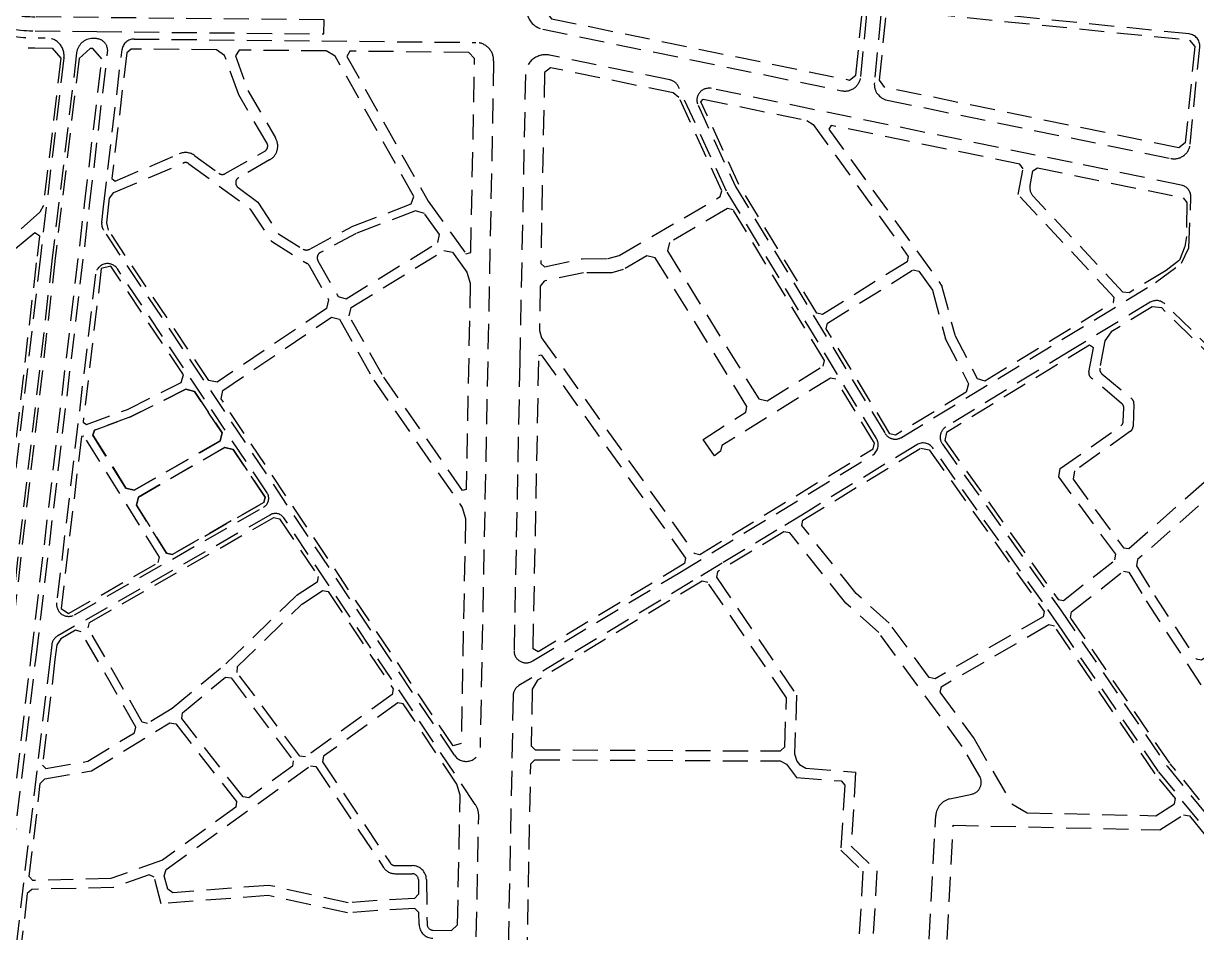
# Model space of a CAD drawing. Header units: metres. Extents: x 566243 to 572707, y 2062953 to 2068466.
# Drawn here: x 569704 to 570289, y 2065964 to 2066417 of the extents above; entities that cross this region are included whole.
import ezdxf

# ---------------------------------------------------------------- set-up
doc = ezdxf.new("R2010")
doc.units = ezdxf.units.M
doc.linetypes.add('HIDDEN', pattern=[0.375, 0.25, -0.125])
doc.layers.add('LogDg phu', color=7, linetype='CONTINUOUS')
doc.layers.add('ViaHeSphu', color=32, linetype='CONTINUOUS')

msp = doc.modelspace()

# ---------------------------------------------------------------- linework, layer by layer
at = {"layer": 'LogDg phu', "linetype": 'HIDDEN', "ltscale": 50}
for points in [[(570132.127, 2066497.534, 0.4127705), (570126.763, 2066504.082), (569963.407, 2066520.727, 0.438366), (569956.8, 2066514.877), (569955.002, 2066424.054, 0.3615908), (569962.986, 2066414.061), (570112.176, 2066383.393, 0.4456509), (570121.75, 2066390.457)], [(569741.363, 2066419.877), (569709.709, 2066420.255, -0.255677), (569641.527, 2066458.625), (569637.076, 2066465.764), (569631.136, 2066462.06), (569635.588, 2066454.921, 0.255677), (569709.625, 2066413.256), (569740.404, 2066412.888), (569853.794, 2066411.725), (569853.865, 2066418.724)], [(570285.49, 2066411.713), (570138.335, 2066426.57, 0.4153877), (570131.76, 2066421.179), (570128.481, 2066387.344, 0.383462), (570134.832, 2066378.736), (570276.485, 2066349.617, 0.445025), (570286.057, 2066356.665), (570290.858, 2066405.152, 0.4136498)], [(570129.527, 2066209.872), (570054.706, 2066333.246), (570030.7, 2066385.394, 0.2385355), (570026.457, 2066388.762), (569966.369, 2066401.114, 0.4688716), (569954.357, 2066391.517), (569951.52, 2066248.204), (569948.669, 2066104.152, 0.5900393), (569957.761, 2066098.892), (570031.344, 2066143.166), (570127.514, 2066201.634, 0.4138917)], [(570268.855, 2066287.725), (570281.73, 2066297.406), (570285.428, 2066305.017), (570286.449, 2066330.182, 0.367472), (570281.662, 2066336.302), (570227.117, 2066347.515), (570047.128, 2066384.513, 0.6148124), (570040.47, 2066376.127), (570059.128, 2066335.595), (570133.785, 2066212.493, 0.4147782), (570142.036, 2066210.48)], [(569825.402, 2066182.848), (569750.772, 2066294.489, 0.6968649), (569739.826, 2066291.86), (569720.414, 2066127.922, 0.6152199), (569729.341, 2066122.002), (569823.719, 2066175.724, 0.4353947)], [(570408.924, 2066138.766, 0.205334), (570407.226, 2066143.18), (570340.222, 2066211.954), (570273.397, 2066277.028, 0.3420089), (570266.095, 2066277.857), (570226.477, 2066253.783), (570164.19, 2066215.722, 0.4350254), (570162.431, 2066207.12), (570221.471, 2066124.253), (570274.579, 2066046.458), (570306.226, 2066007.781), (570320.111, 2065983.434), (570332.34, 2065951.272), (570339.517, 2065928.361, 0.3207071), (570345.087, 2065924.157), (570394.844, 2065922.87, 0.410745), (570400.994, 2065928.641), (570405.475, 2066047.378)], [(570302.089, 2066004.941), (570270.284, 2066043.812), (570222.172, 2066114.358), (570212.338, 2066128.454), (570157.662, 2066205.197, 0.3937036), (570149.647, 2066206.836), (570094.417, 2066173.087), (570079.83, 2066164.17), (570052.522, 2066147.739), (570037.932, 2066138.961), (569951.13, 2066086.733, 0.2578306), (569948.225, 2066081.71), (569945.507, 2065944.435, 0.4124375), (569955.246, 2065934.241), (570080.71, 2065930.995), (570097.706, 2065930.556), (570327.127, 2065924.621, 0.5143377), (570333.008, 2065932.413), (570327.631, 2065949.578), (570315.63, 2065981.152)]]:
    msp.add_lwpolyline(points, format="xyb", close=True, dxfattribs=at)
for points in [[(569632.618, 2066453.069, 0.2706051), (569714.72, 2066409.838, -0.46256), (569724.052, 2066399.784), (569712.27, 2066300.672), (569690.875, 2066114.872, -0.2247832)], [(569689.761, 2065928.577), (569710.152, 2066100.79), (569736.863, 2066326.366), (569745.839, 2066402.672, 0.4459159), (569739.941, 2066409.373), (569738.421, 2066409.388, 0.3828578), (569730.397, 2066402.333), (569718.23, 2066299.975), (569683.738, 2066000.435)], [(569918.889, 2066051.995), (569743.873, 2066313.807, -0.1786442), (569742.903, 2066317.847), (569743.815, 2066325.549), (569753.03, 2066403.881, -0.3832063), (569759.049, 2066409.18), (569929.581, 2066407.46, -0.4170604), (569938.488, 2066398.283), (569931.707, 2066055.746, -0.7339282), (569918.889, 2066051.995)], [(570925.116, 2065893.148), (569955.051, 2065918.24, 0.4159919), (569944.794, 2065908.442), (569943.244, 2065830.102), (569927.24, 2065830.094), (569931.031, 2066021.598, 0.1534503), (569929.347, 2066027.354), (569833.759, 2066170.346, 0.393345), (569827.129, 2066171.913), (569720.921, 2066111.456, 0.2382215), (569717.93, 2066106.947), (569717.104, 2066099.967), (569696.712, 2065927.754)]]:
    msp.add_lwpolyline(points, format="xyb", dxfattribs=at)
at = {"layer": 'ViaHeSphu', "linetype": 'HIDDEN', "ltscale": 50}
msp.add_lwpolyline([(569964.48, 2066422.891), (569967.36, 2066419.287), (570116.072, 2066388.717), (570119.3, 2066391.099), (570126.479, 2066465.174), (570123.788, 2066467.817), (570042.16, 2066458.42, -0.4775219), (570027.734, 2066472.589), (570031.339, 2066509.785), (570029.542, 2066511.978), (569969.356, 2066518.111), (569966.312, 2066515.415)], format="xyb", close=True, dxfattribs=at)
for points in [[(569628.375, 2066450.423, 0.255677), (569709.523, 2066404.757), (569718.113, 2066404.654), (569722.523, 2066399.629), (569713.788, 2066326.15), (569712.054, 2066322.839), (569670.675, 2066286.252)], [(569789.426, 2066350.996), (569801.291, 2066342.225, 0.2965036), (569804.556, 2066342.029), (569824.233, 2066353.202, 0.4178518), (569825.342, 2066357.325), (569811.293, 2066381.367), (569804.254, 2066400.912), (569800.237, 2066403.764), (569757.586, 2066404.195), (569755.352, 2066402.228), (569747.978, 2066339.539), (569749.585, 2066338.335), (569781.539, 2066351.925, -0.2656638), (569789.426, 2066350.996)], [(569826.702, 2066348.854), (569811.271, 2066340.092, 0.5426104), (569810.969, 2066335.071), (569820.757, 2066327.836), (569831.127, 2066311.977), (569843.426, 2066304.377, 0.2665036), (569846.411, 2066304.28), (569868.264, 2066315.89), (569897.343, 2066326.978), (569898.678, 2066330.663), (569859.426, 2066400.567), (569854.957, 2066403.213), (569811.571, 2066403.65), (569809.587, 2066400.858), (569815.841, 2066383.493), (569829.659, 2066359.847, -0.4178518), (569826.702, 2066348.854)], [(569786.453, 2066346.975), (569817.064, 2066324.348), (569827.551, 2066308.309), (569845.425, 2066297.265, -0.1268209), (569846.462, 2066296.185), (569856.116, 2066279.037), (569855.098, 2066274.749), (569800.513, 2066238.074), (569796.356, 2066238.895), (569746.255, 2066313.843), (569745.378, 2066317.492), (569746.298, 2066325.257), (569746.838, 2066329.847), (569748.912, 2066332.616), (569783.496, 2066347.324, -0.2656638), (569786.453, 2066346.975)], [(570206.183, 2066336.13), (570207.617, 2066343.356), (570209.966, 2066344.915), (570282.588, 2066329.986), (570284.462, 2066327.658), (570284.176, 2066310.755), (570283.451, 2066305.778), (570280.694, 2066298.817), (570274.021, 2066293.799), (570255.576, 2066282.565), (570252.501, 2066282.984), (570207.687, 2066330.862, -0.241636), (570206.183, 2066336.13)], [(569850.83, 2066298.619), (569860.92, 2066280.696), (569864.949, 2066279.651), (569910.704, 2066307.725), (569911.507, 2066311.728), (569904.008, 2066322.136), (569899.451, 2066323.501), (569869.921, 2066312.241), (569852.037, 2066302.74, 0.42138), (569850.83, 2066298.619)], [(569689.67, 2066117.513), (569710.78, 2066300.846), (569711.966, 2066310.816), (569709.444, 2066312.554), (569694.582, 2066299.961, -0.0052782)], [(570242.026, 2066242.192), (570256.958, 2066229.731, -0.233003), (570258.034, 2066227.306), (570257.573, 2066215.878, -0.233003), (570256.306, 2066213.548), (570228.324, 2066193.79), (570227.649, 2066189.641), (570252.829, 2066155.34), (570255.514, 2066155.05), (570327.302, 2066218.263), (570327.37, 2066220.98), (570271.859, 2066275.035), (570267.146, 2066275.57), (570246.653, 2066263.117), (570243.537, 2066258.61), (570240.999, 2066245.047, 0.271484), (570242.026, 2066242.192)], [(570252.938, 2066225.046, 0.233003), (570251.863, 2066227.47), (570236.572, 2066240.23, -0.271484), (570235.545, 2066243.086), (570237.805, 2066255.163), (570235.797, 2066256.548), (570164.42, 2066212.933), (570163.601, 2066208.925), (570220.133, 2066129.577), (570222.867, 2066129.183), (570248.551, 2066149.342), (570248.94, 2066152.189), (570220.605, 2066190.787), (570221.28, 2066194.936), (570251.409, 2066216.212, 0.233003), (570252.676, 2066218.541), (570252.938, 2066225.046)], [(570385.451, 2066115.135), (570403.503, 2066114.454), (570405.577, 2066116.377), (570406.369, 2066137.362), (570404.389, 2066142.509), (570335.356, 2066213.366), (570332.459, 2066213.477), (570259.824, 2066149.518), (570259.356, 2066146.483), (570268.306, 2066131.64), (570289.018, 2066100.008), (570291.753, 2066099.481), (570339.761, 2066133.067), (570342.751, 2066132.739), (570350.207, 2066124.602, 0.2084472), (570352.397, 2066123.629), (570362.27, 2066123.559, -0.3237994), (570365.544, 2066120.886), (570367.558, 2066114.482), (570370.136, 2066112.865), (570385.634, 2066115.145)], [(570159.124, 2066021.897, -0.338088), (570166.216, 2066030.204), (570177.109, 2066032.549, 0.510102), (570181.029, 2066041.438), (570172.358, 2066056.303), (570130.71, 2066113.128), (570114.284, 2066127.887), (570086.288, 2066162.825), (570083.324, 2066163.355), (570050.204, 2066143.427), (570049.617, 2066140.744), (570089.699, 2066081.989), (570088.625, 2066052.672), (570089.756, 2066049.077), (570091.119, 2066047.27), (570094.317, 2066045.519), (570119.144, 2066043.598), (570116.845, 2066006.554), (570129.766, 2065994.307), (570126.693, 2065941.309)], [(569897.904, 2065996.889, -0.4093889), (569904.906, 2065990.008), (569905.286, 2065967.659, 0.4014995), (569908.206, 2065964.711), (569917.398, 2065964.466), (569920.456, 2065967.386), (569921.736, 2066032.051), (569920.129, 2066037.545), (569893.351, 2066077.602), (569890.616, 2066078.096), (569853.579, 2066051.433), (569853.07, 2066048.603), (569886.866, 2065998.214, 0.2501517), (569889.359, 2065996.885), (569897.904, 2065996.889)], [(569889.361, 2065992.885), (569897.906, 2065992.889, -0.4093889), (569900.907, 2065989.94), (569901.032, 2065982.597), (569899.068, 2065980.499), (569880.355, 2065979.583), (569865.88, 2065978.422), (569826.304, 2065987.05), (569778.345, 2065983.383), (569775.827, 2065985.161), (569774.011, 2065991.842), (569775.11, 2065994.941), (569847.085, 2066046.757), (569849.822, 2066046.265), (569883.544, 2065995.986, 0.2501517), (569889.361, 2065992.885)], [(569908.099, 2065960.713, -0.4014995), (569901.287, 2065967.591), (569901.185, 2065973.596), (569899.153, 2065975.497), (569880.677, 2065974.593), (569865.54, 2065973.379), (569825.954, 2065982.009), (569772.61, 2065977.93), (569769.032, 2065991.096), (569766.624, 2065992.354), (569748.851, 2065986.014), (569708.003, 2065985.01), (569705.768, 2065982.975), (569699.195, 2065927.46)]]:
    msp.add_lwpolyline(points, format="xyb", dxfattribs=at)
for points in [[(570134.25, 2066420.952), (570137.524, 2066423.637), (570285.681, 2066408.678), (570288.37, 2066405.391), (570283.61, 2066357.324), (570280.376, 2066354.943), (570133.77, 2066385.08), (570131.121, 2066388.67)], [(569866.724, 2066403.094), (569865.193, 2066400.508), (569905.771, 2066328.242), (569924.678, 2066302.001), (569927.095, 2066302.755), (569929.01, 2066399.466), (569926.069, 2066402.496)], [(569966.877, 2066394.885), (569963.879, 2066392.489), (569961.992, 2066297.179), (569963.908, 2066295.599), (569982.661, 2066299.625), (569995.598, 2066299.632), (570001.188, 2066301.147), (570051.537, 2066330.586), (570052.427, 2066333.412), (570030.949, 2066380.069), (570028.154, 2066382.288)], [(570070.815, 2066229.653), (570074.938, 2066228.686), (570102.888, 2066246.084), (570103.548, 2066248.851), (570058.008, 2066323.944), (570055.244, 2066324.644), (570026.198, 2066307.662), (570025.184, 2066303.594)], [(569866.318, 2066271.107), (569867.404, 2066275.29), (569913.635, 2066303.657), (569917.945, 2066302.792), (569925.098, 2066292.865), (569926.792, 2066287.431), (569924.756, 2066184.565), (569922.984, 2066184.029), (569882.824, 2066241.789)], [(570038.594, 2066152.737), (570041.458, 2066152.146), (570127.919, 2066204.809), (570128.59, 2066207.56), (570109.253, 2066239.445), (570106.518, 2066240.098), (570052.39, 2066206.405), (570051.749, 2066203.65), (570048.702, 2066201.299), (570043.063, 2066209.457), (570064.271, 2066223.122), (570064.902, 2066225.907), (570019.139, 2066300.06), (570014.974, 2066301.099), (570003.085, 2066294.148), (569997.496, 2066292.633), (569983.406, 2066292.626), (569963.765, 2066288.409), (569961.77, 2066285.989), (569961.331, 2066263.785), (569962.448, 2066260.154)], [(569922.815, 2066175.514), (569924.468, 2066170.051), (569922.246, 2066057.778), (569918.217, 2066056.599), (569802.469, 2066229.75), (569803.292, 2066233.917), (569857.559, 2066270.379), (569861.52, 2066269.438), (569878.62, 2066239.069)], [(569958.188, 2066105.03), (569961.085, 2066251.375), (569962.281, 2066251.743), (570034.279, 2066150.178), (570033.722, 2066147.515), (569960.699, 2066103.577)], [(569754.949, 2066185.206), (569738.447, 2066211.675), (569739.265, 2066214.066), (569757.328, 2066220.746), (569784.871, 2066234.525), (569789.221, 2066233.374), (569803.012, 2066212.744), (569802.076, 2066208.758), (569759.139, 2066184.152)], [(569803.012, 2066212.744), (569789.221, 2066233.374), (569784.871, 2066234.525), (569757.328, 2066220.746), (569739.265, 2066214.066), (569738.447, 2066211.675), (569754.949, 2066185.206), (569759.139, 2066184.152), (569802.076, 2066208.758)], [(569804.304, 2066205.425), (569808.574, 2066204.422), (569824.419, 2066180.72), (569823.792, 2066178.068), (569778.004, 2066152.004), (569775.208, 2066152.711), (569760.241, 2066176.718), (569761.257, 2066180.755)], [(569808.574, 2066204.422), (569804.304, 2066205.425), (569761.257, 2066180.755), (569760.241, 2066176.718), (569775.208, 2066152.711), (569778.004, 2066152.004), (569823.792, 2066178.068), (569824.419, 2066180.72)], [(570212.699, 2066121.07), (570158.77, 2066090.047), (570155.854, 2066090.662), (570135.927, 2066117.851), (570119.389, 2066132.711), (570092.288, 2066166.532), (570092.744, 2066169.135), (570151.602, 2066205.1), (570155.902, 2066204.221), (570213.272, 2066123.696)], [(570042.485, 2066138.783), (569960.419, 2066089.404), (569957.789, 2066084.858), (569957.232, 2066056.725), (569959.192, 2066054.715), (570081.673, 2066054.09), (570083.747, 2066056.079), (570084.642, 2066080.53), (570045.326, 2066138.162)], [(569719.587, 2066099.673), (569713.349, 2066046.992), (569715.084, 2066045.346), (569736.018, 2066048.953), (569759.26, 2066063.207), (569759.967, 2066065.987), (569732.623, 2066113.515), (569729.888, 2066114.259), (569722.432, 2066110.015), (569720.459, 2066107.039)], [(570178.22, 2066060.146), (570197.154, 2066027.686), (570204.672, 2066023.255), (570268.971, 2066021.817), (570278.296, 2066027.726), (570278.719, 2066030.345), (570268.681, 2066042.613), (570218.428, 2066116.297), (570215.568, 2066116.952), (570161.744, 2066085.989), (570161.193, 2066083.379)], [(569816.326, 2066030.774), (569813.468, 2066031.179), (569782.859, 2066070.201), (569783.164, 2066073.051), (569804.704, 2066090.915), (569807.444, 2066090.592), (569838.512, 2066049.21), (569838.09, 2066046.442)], [(569706.773, 2065991.462), (569712.265, 2066037.841), (569714.471, 2066040.166), (569737.814, 2066044.188), (569776.866, 2066068.14), (569779.805, 2066067.612), (569810.219, 2066028.84), (569809.83, 2066026.098), (569773.173, 2065999.708), (569747.411, 2065990.48), (569708.538, 2065989.525)]]:
    msp.add_lwpolyline(points, close=True, dxfattribs=at)
for points in [[(569687.278, 2065928.871), (569707.67, 2066101.084), (569734.38, 2066326.659), (569742.933, 2066399.371), (569738.518, 2066404.387), (569737.134, 2066404.401), (569731.573, 2066399.521), (569719.719, 2066299.8), (569685.227, 2066000.26)], [(570060.874, 2066336.587), (570041.893, 2066377.819), (570043.015, 2066379.233), (570094.746, 2066368.6), (570097.876, 2066366.575), (570145.383, 2066300.768), (570144.856, 2066298.089), (570102.53, 2066271.742), (570099.795, 2066272.396), (570060.927, 2066336.486)], [(570168.684, 2066261.45), (570179.742, 2066239.877), (570183.673, 2066238.768), (570247.798, 2066277.827), (570248.139, 2066280.328), (570200.179, 2066331.567), (570202.72, 2066344.362), (570201.15, 2066346.727), (570106.885, 2066366.104), (570105.702, 2066364.276), (570162.216, 2066285.994)], [(569783.646, 2066241.714), (569747.404, 2066295.928), (569742.691, 2066294.797), (569733.614, 2066218.139), (569735.255, 2066216.847), (569755.734, 2066224.422), (569782.63, 2066237.877), (569783.646, 2066241.714)], [(570163.892, 2066259.839), (570175.46, 2066237.269), (570174.267, 2066233.039), (570139.022, 2066211.572), (570136.277, 2066212.241), (570104.463, 2066264.7), (570105.123, 2066267.467), (570147.79, 2066294.026), (570150.658, 2066293.461), (570157.512, 2066283.968), (570163.968, 2066259.64)], [(570162.06, 2066286.323), (570168.608, 2066261.65)], [(569771.729, 2066150.731), (569734.048, 2066211.17), (569732.755, 2066210.881), (569722.597, 2066125.095), (569726.354, 2066122.603), (569771.048, 2066148.045), (569771.729, 2066150.731)], [(569778.078, 2066075.336), (569765.831, 2066067.824), (569763.129, 2066068.512), (569736.1, 2066115.493), (569736.84, 2066118.216), (569828.807, 2066170.566), (569831.657, 2066169.893), (569850.926, 2066141.067), (569850.37, 2066138.3), (569839.634, 2066131.19)], [(570275.895, 2066048.008), (570226.427, 2066120.542), (570226.873, 2066123.429), (570252.821, 2066143.794), (570255.427, 2066143.316), (570264.072, 2066128.978), (570310.573, 2066057.963), (570332.825, 2066031.648), (570332.359, 2066029.166), (570305.694, 2066014.692), (570302.67, 2066015.286), (570276.127, 2066047.725)], [(569842.856, 2066127.326), (569853.149, 2066134.143), (569855.928, 2066133.584), (569888.348, 2066085.087), (569887.836, 2066082.256), (569844.583, 2066051.117), (569841.759, 2066051.548), (569810.457, 2066093.242), (569810.694, 2066096.232), (569842.784, 2066127.269)], [(569804.839, 2066097.525), (569839.706, 2066131.247)], [(569778.136, 2066075.377), (569804.811, 2066097.499)], [(569921.736, 2066032.051), (569920.129, 2066037.545), (569894.463, 2066075.939)], [(569959.093, 2066049.716), (570081.49, 2066049.091), (570084.695, 2066047.484), (570089.689, 2066040.862), (570111.854, 2066039.147), (570113.724, 2066036.996), (570111.709, 2066004.533), (570122.741, 2065994.076), (570119.692, 2065941.49), (570117.577, 2065939.545), (569959.994, 2065943.621), (569955.094, 2065948.749), (569957.054, 2066047.726), (569959.093, 2066049.716)], [(570154.73, 2065941.583), (570158.807, 2066016.111), (570159.124, 2066021.897)], [(570167.873, 2066017.076), (570270.931, 2066014.772), (570282.762, 2066022.269), (570285.718, 2066021.791), (570300.435, 2066003.805), (570313.815, 2065980.297), (570325.741, 2065948.923), (570329.506, 2065936.902), (570327.404, 2065934.117), (570166.566, 2065938.278), (570163.731, 2065941.351), (570167.873, 2066017.076)]]:
    msp.add_lwpolyline(points, dxfattribs=at)

doc.saveas('drawing.dxf')
